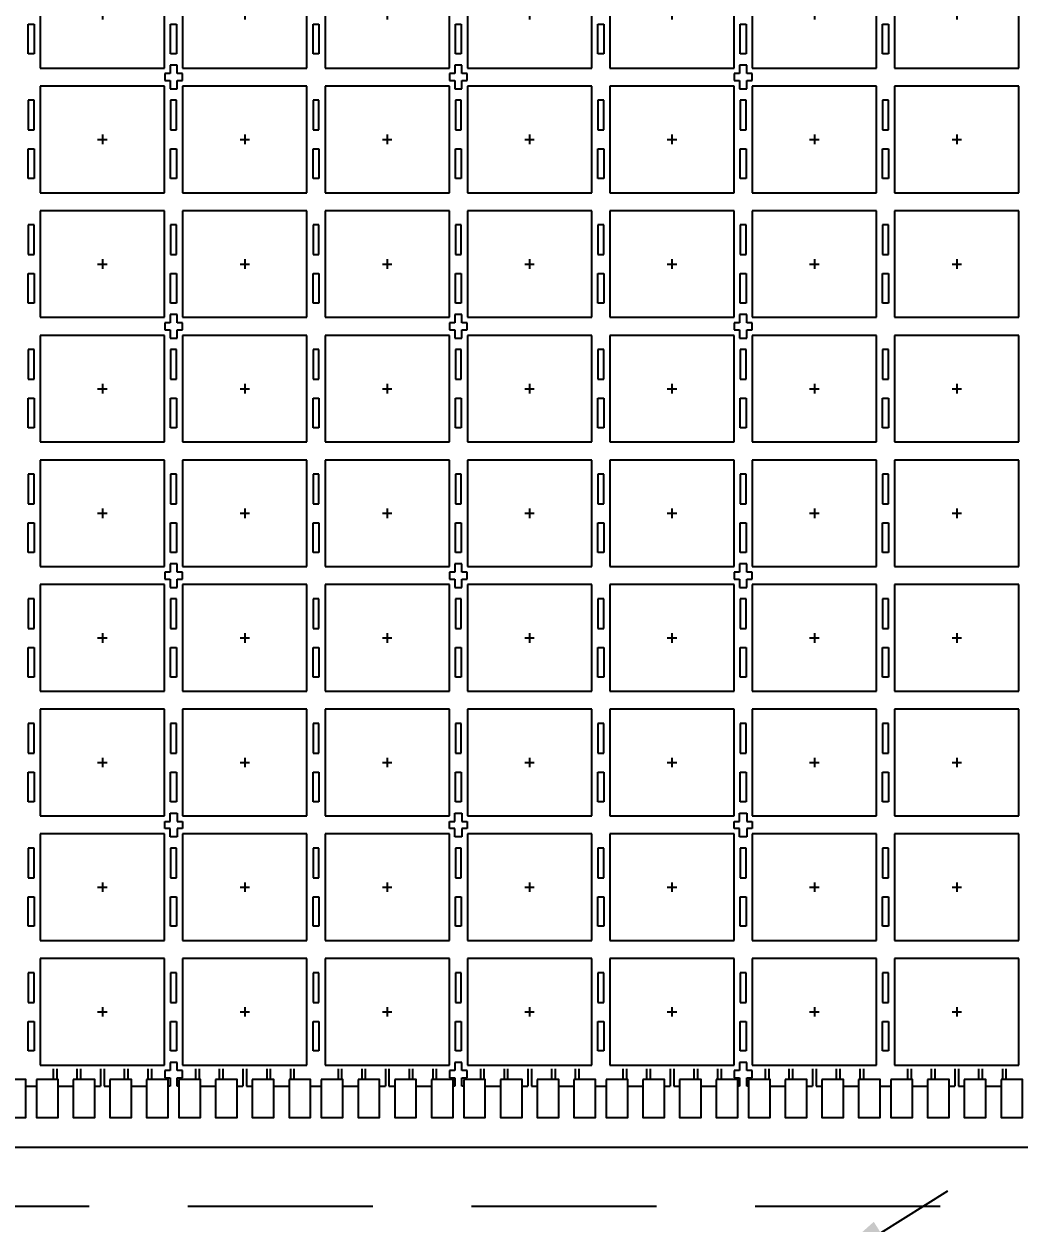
# Model space of a CAD drawing. Header units: millimetres. Extents: x 404.3 to 412.54, y 108.23 to 113.92.
# Drawn here: x 407.719 to 408.727, y 109.1 to 110.316 of the extents above; entities that cross this region are included whole.
import ezdxf

# ---------------------------------------------------------------- set-up
doc = ezdxf.new("R2010")
doc.units = ezdxf.units.MM
doc.header["$LTSCALE"] = 0.5
doc.header["$PDMODE"] = 98
for name, pattern in [('CENTER', [50.8, 31.75, -6.35, 6.35, -6.35]), ('HIDDEN', [0.375, 0.25, -0.125]), ('PHANTOM2', [31.75, 15.875, -3.175, 3.175, -3.175, 3.175, -3.175])]:
    doc.linetypes.add(name, pattern=pattern)
for name, color, linetype in [('1D', 4, 'Continuous'), ('BTM', 7, 'HIDDEN'), ('CEN', 2, 'CENTER'), ('DIM', 3, 'Continuous'), ('PKG', 1, 'PHANTOM2')]:
    doc.layers.add(name, color=color, linetype=linetype)
doc.styles.add('SIMPLEX', font='simplex.shx', dxfattribs={"bigfont": 'AllInOneBig.shx'})
doc.dimstyles.new('Standard2', dxfattribs={"dimtxt": 0.06, "dimasz": 0.08, "dimexe": 0.01, "dimexo": 0.01, "dimgap": 0.027, "dimtad": 1, "dimdec": 3, "dimlfac": 16.666667, "dimrnd": 5e-05, "dimzin": 1, "dimtxsty": 'SIMPLEX', "dimcen": 0.1905, "dimclrd": 256, "dimclre": 256, "dimclrt": 256, "dimazin": 3, "dimtp": 0.03, "dimtm": 0.05, "dimtfac": 0.8, "dimtdec": 3, "dimtmove": 0, "dimatfit": 3, "dimfxl": 0.05, "dimtzin": 4, "dimlwd": -1, "dimlwe": -1})

# ---------------------------------------------------------------- blocks, each defined once
blk = doc.blocks.new('*D15')
at = {"layer": '1D', "ltscale": 0.1, "transparency": 16777216}
blk.add_line((409.3465, 108.9616), (409.963, 108.9616), dxfattribs=at)
at = {"layer": 'Defpoints', "color": 0, "ltscale": 0.1, "transparency": 16777216}
for p in [(407.4376, 111.0196), (409.3365, 108.9616), (409.963, 108.9616)]:
    blk.add_point(p, dxfattribs=at)
at = {"layer": '1D', "ltscale": 0.1, "transparency": 16777216, "insert": (410.1386, 108.9616), "char_height": 0.06, "attachment_point": 5, "style": 'SIMPLEX'}
blk.add_mtext('\\A1;34.300', dxfattribs=at)
blk = doc.blocks.new('*D34')
at = {"layer": '1D', "transparency": 16777216}
for p, q in [((409.3525, 109.0996), (409.643, 109.0996)), ((409.643, 109.0996), (409.803, 109.0611)), ((409.803, 109.0611), (409.963, 109.0611))]:
    blk.add_line(p, q, dxfattribs=at)
at = {"layer": 'Defpoints', "color": 0, "transparency": 16777216}
for p in [(407.4376, 111.0196), (409.3425, 109.0996), (409.963, 109.0611)]:
    blk.add_point(p, dxfattribs=at)
at = {"layer": '1D', "transparency": 16777216, "insert": (410.1386, 109.0611), "char_height": 0.06, "attachment_point": 5, "style": 'SIMPLEX'}
blk.add_mtext('\\A1;32.000', dxfattribs=at)
blk = doc.blocks.new('*D35')
at = {"layer": '1D', "ltscale": 0.1, "transparency": 16777216}
blk.add_line((409.3425, 109.0896), (409.3425, 108.7519), dxfattribs=at)
at = {"layer": 'Defpoints', "color": 0, "ltscale": 0.1, "transparency": 16777216}
for p in [(407.4376, 111.0196), (409.3425, 109.0996), (409.3425, 108.7519)]:
    blk.add_point(p, dxfattribs=at)
at = {"layer": '1D', "ltscale": 0.1, "transparency": 16777216, "insert": (409.3425, 108.582), "char_height": 0.06, "attachment_point": 5, "rotation": 90, "style": 'SIMPLEX'}
blk.add_mtext('\\A1;{\\C256;31.747}', dxfattribs=at)
blk = doc.blocks.new('*D37')
at = {"layer": '1D', "ltscale": 0.1, "transparency": 16777216}
blk.add_line((408.4966, 108.9966), (408.4966, 108.7532), dxfattribs=at)
at = {"layer": 'Defpoints', "color": 0, "ltscale": 0.1, "transparency": 16777216}
for p in [(407.4376, 111.0196), (408.4966, 109.0066), (408.4966, 108.7532)]:
    blk.add_point(p, dxfattribs=at)
at = {"layer": '1D', "ltscale": 0.1, "transparency": 16777216, "insert": (408.4966, 108.5833), "char_height": 0.06, "attachment_point": 5, "rotation": 90, "style": 'SIMPLEX'}
blk.add_mtext('\\A1;17.650', dxfattribs=at)
blk = doc.blocks.new('*D38')
at = {"layer": '1D', "linetype": 'ByBlock', "ltscale": 0.1, "transparency": 16777216}
for p, q in [((408.5872, 109.0906), (408.655, 109.1332)), ((408.5195, 109.048), (408.4738, 109.0193)), ((408.3383, 108.9341), (408.4061, 108.9767))]:
    blk.add_line(p, q, dxfattribs=at)
at = {"layer": '1D', "ltscale": 0.1, "transparency": 16777216}
for points in [[(408.5801, 109.1019), (408.5943, 109.0793), (408.5195, 109.048)], [(408.399, 108.988), (408.4131, 108.9654), (408.4738, 109.0193)]]:
    blk.add_solid(points, dxfattribs=at)
at = {"layer": 'Defpoints', "color": 0, "ltscale": 0.1, "transparency": 16777216}
for p in [(408.5195, 109.048), (408.4738, 109.0193)]:
    blk.add_point(p, dxfattribs=at)
at = {"layer": '1D', "ltscale": 0.1, "transparency": 16777216, "insert": (408.0506, 108.7532), "char_height": 0.06, "attachment_point": 5, "rotation": 32.1552, "style": 'SIMPLEX'}
blk.add_mtext('\\A1;∅0.900%%P0.025', dxfattribs=at)
blk = doc.blocks.new('*U201')
at = {"layer": 'CEN', "ltscale": 0.005}
for p, q in [((0, 0.0048), (0, -0.0048)), ((-0.0048, 0), (0.0048, 0))]:
    blk.add_line(p, q, dxfattribs=at)
at = {"layer": 'PKG', "ltscale": 0.03}
blk.add_lwpolyline([(0.063, 0.054), (-0.063, 0.054), (-0.063, -0.054), (0.063, -0.054)], close=True, dxfattribs=at)
blk = doc.blocks.new('*U202')
at = {"layer": 'DIM', "color": 0, "linetype": 'ByBlock', "lineweight": -2, "transparency": 16777216}
for p in [(1.8759, 1.0104), (2.0202, 1.0104), (2.1645, 1.0104), (2.3088, 1.0104), (2.4531, 1.0104), (2.5974, 1.0104), (2.7417, 1.0104), (1.8759, 0.8841), (2.0202, 0.8841), (2.1645, 0.8841), (2.3088, 0.8841), (2.4531, 0.8841), (2.5974, 0.8841), (2.7417, 0.8841), (1.8759, 0.7578), (2.0202, 0.7578), (2.1645, 0.7578), (2.3088, 0.7578), (2.4531, 0.7578), (2.5974, 0.7578), (2.7417, 0.7578), (1.8759, 0.6315), (2.0202, 0.6315), (2.1645, 0.6315), (2.3088, 0.6315), (2.4531, 0.6315), (2.5974, 0.6315), (2.7417, 0.6315), (1.8759, 0.5052), (2.0202, 0.5052), (2.1645, 0.5052), (2.3088, 0.5052), (2.4531, 0.5052), (2.5974, 0.5052), (2.7417, 0.5052), (1.8759, 0.3789), (2.0202, 0.3789), (2.1645, 0.3789), (2.3088, 0.3789), (2.4531, 0.3789), (2.5974, 0.3789), (2.7417, 0.3789), (1.8759, 0.2526), (2.0202, 0.2526), (2.1645, 0.2526), (2.3088, 0.2526), (2.4531, 0.2526), (2.5974, 0.2526), (2.7417, 0.2526), (1.8759, 0.1263), (2.0202, 0.1263), (2.1645, 0.1263), (2.3088, 0.1263), (2.4531, 0.1263), (2.5974, 0.1263), (2.7417, 0.1263), (1.8759, 0), (2.0202, 0), (2.1645, 0), (2.3088, 0), (2.4531, 0), (2.5974, 0), (2.7417, 0)]:
    blk.add_blockref('*U201', p, dxfattribs=at)

msp = doc.modelspace()

# ---------------------------------------------------------------- linework, layer by layer
at = {"ltscale": 0.03}
for points in [[(407.698939, 109.246042), (407.698939, 109.207642), (407.720839, 109.207642), (407.720839, 109.246042)], [(407.731639, 109.246042), (407.731639, 109.207642), (407.753539, 109.207642), (407.753539, 109.246042)], [(407.768839, 109.246042), (407.768839, 109.207642), (407.790739, 109.207642), (407.790739, 109.246042)], [(407.806039, 109.246042), (407.806039, 109.207642), (407.827939, 109.207642), (407.827939, 109.246042)], [(407.843239, 109.246042), (407.843239, 109.207642), (407.865139, 109.207642), (407.865139, 109.246042)], [(407.875939, 109.246042), (407.875939, 109.207642), (407.897839, 109.207642), (407.897839, 109.246042)], [(407.913139, 109.246042), (407.913139, 109.207642), (407.935039, 109.207642), (407.935039, 109.246042)], [(407.950339, 109.246042), (407.950339, 109.207642), (407.972239, 109.207642), (407.972239, 109.246042)], [(407.987539, 109.246042), (407.987539, 109.207642), (408.009439, 109.207642), (408.009439, 109.246042)], [(408.020239, 109.246042), (408.020239, 109.207642), (408.042139, 109.207642), (408.042139, 109.246042)], [(408.057439, 109.246042), (408.057439, 109.207642), (408.079339, 109.207642), (408.079339, 109.246042)], [(408.094639, 109.246042), (408.094639, 109.207642), (408.116539, 109.207642), (408.116539, 109.246042)], [(408.131839, 109.246042), (408.131839, 109.207642), (408.153739, 109.207642), (408.153739, 109.246042)], [(408.164539, 109.246042), (408.164539, 109.207642), (408.186439, 109.207642), (408.186439, 109.246042)], [(408.201739, 109.246042), (408.201739, 109.207642), (408.223639, 109.207642), (408.223639, 109.246042)], [(408.238939, 109.246042), (408.238939, 109.207642), (408.260839, 109.207642), (408.260839, 109.246042)], [(408.276139, 109.246042), (408.276139, 109.207642), (408.298039, 109.207642), (408.298039, 109.246042)], [(408.308839, 109.246042), (408.308839, 109.207642), (408.330739, 109.207642), (408.330739, 109.246042)], [(408.346039, 109.246042), (408.346039, 109.207642), (408.367939, 109.207642), (408.367939, 109.246042)], [(408.383239, 109.246042), (408.383239, 109.207642), (408.405139, 109.207642), (408.405139, 109.246042)], [(408.420439, 109.246042), (408.420439, 109.207642), (408.442339, 109.207642), (408.442339, 109.246042)], [(408.453139, 109.246042), (408.453139, 109.207642), (408.475039, 109.207642), (408.475039, 109.246042)], [(408.490339, 109.246042), (408.490339, 109.207642), (408.512239, 109.207642), (408.512239, 109.246042)], [(408.527539, 109.246042), (408.527539, 109.207642), (408.549439, 109.207642), (408.549439, 109.246042)], [(408.564739, 109.246042), (408.564739, 109.207642), (408.586639, 109.207642), (408.586639, 109.246042)], [(408.597439, 109.246042), (408.597439, 109.207642), (408.619339, 109.207642), (408.619339, 109.246042)], [(408.634639, 109.246042), (408.634639, 109.207642), (408.656539, 109.207642), (408.656539, 109.246042)], [(408.671839, 109.246042), (408.671839, 109.207642), (408.693739, 109.207642), (408.693739, 109.246042)], [(408.709039, 109.246042), (408.709039, 109.207642), (408.730939, 109.207642), (408.730939, 109.246042)]]:
    msp.add_lwpolyline(points, close=True, dxfattribs=at)
at = {"layer": '1D'}
msp.add_line((405.628639, 109.177642), (409.246639, 109.177642), dxfattribs=at)
at = {"layer": '1D', "color": 2, "linetype": 'HIDDEN', "ltscale": 1.5}
msp.add_line((405.584939, 109.117642), (409.432459, 109.117642), dxfattribs=at)
at = {"layer": 'BTM', "ltscale": 0.03}
for p, q in [((407.748589, 109.256842), (407.748589, 109.246042)), ((407.752189, 109.256842), (407.752189, 109.246042)), ((407.772589, 109.256842), (407.772589, 109.246042)), ((407.776189, 109.256842), (407.776189, 109.246042)), ((407.796589, 109.256842), (407.796589, 109.239442)), ((407.800189, 109.256842), (407.800189, 109.239442)), ((407.820589, 109.256842), (407.820589, 109.246042)), ((407.824189, 109.256842), (407.824189, 109.246042)), ((407.844589, 109.256842), (407.844589, 109.246042)), ((407.848189, 109.256842), (407.848189, 109.246042)), ((407.848189, 109.256842), (407.848189, 109.246042)), ((407.892889, 109.256842), (407.892889, 109.246042)), ((407.896489, 109.256842), (407.896489, 109.246042)), ((407.916889, 109.256842), (407.916889, 109.246042)), ((407.920489, 109.256842), (407.920489, 109.246042)), ((407.940889, 109.256842), (407.940889, 109.239442)), ((407.944489, 109.256842), (407.944489, 109.239442)), ((407.964889, 109.256842), (407.964889, 109.246042)), ((407.968489, 109.256842), (407.968489, 109.246042)), ((407.988889, 109.256842), (407.988889, 109.246042)), ((407.992489, 109.256842), (407.992489, 109.246042)), ((407.992489, 109.256842), (407.992489, 109.246042)), ((408.037189, 109.256842), (408.037189, 109.246042)), ((408.040789, 109.256842), (408.040789, 109.246042)), ((408.061189, 109.256842), (408.061189, 109.246042)), ((408.064789, 109.256842), (408.064789, 109.246042)), ((408.085189, 109.256842), (408.085189, 109.239442)), ((408.088789, 109.256842), (408.088789, 109.239442)), ((408.109189, 109.256842), (408.109189, 109.246042)), ((408.112789, 109.256842), (408.112789, 109.246042)), ((408.133189, 109.256842), (408.133189, 109.246042)), ((408.136789, 109.256842), (408.136789, 109.246042)), ((408.136789, 109.256842), (408.136789, 109.246042)), ((408.181489, 109.256842), (408.181489, 109.246042)), ((408.185089, 109.256842), (408.185089, 109.246042)), ((408.205489, 109.256842), (408.205489, 109.246042)), ((408.209089, 109.256842), (408.209089, 109.246042)), ((408.229489, 109.256842), (408.229489, 109.239442)), ((408.233089, 109.256842), (408.233089, 109.239442)), ((408.253489, 109.256842), (408.253489, 109.246042)), ((408.257089, 109.256842), (408.257089, 109.246042)), ((408.277489, 109.256842), (408.277489, 109.246042)), ((408.281089, 109.256842), (408.281089, 109.246042)), ((408.281089, 109.256842), (408.281089, 109.246042)), ((408.325789, 109.256842), (408.325789, 109.246042)), ((408.329389, 109.256842), (408.329389, 109.246042)), ((408.349789, 109.256842), (408.349789, 109.246042)), ((408.353389, 109.256842), (408.353389, 109.246042)), ((408.373789, 109.256842), (408.373789, 109.239442)), ((408.377389, 109.256842), (408.377389, 109.239442)), ((408.397789, 109.256842), (408.397789, 109.246042)), ((408.401389, 109.256842), (408.401389, 109.246042)), ((408.421789, 109.256842), (408.421789, 109.246042)), ((408.425389, 109.256842), (408.425389, 109.246042)), ((408.425389, 109.256842), (408.425389, 109.246042)), ((408.470089, 109.256842), (408.470089, 109.246042)), ((408.473689, 109.256842), (408.473689, 109.246042)), ((408.494089, 109.256842), (408.494089, 109.246042)), ((408.497689, 109.256842), (408.497689, 109.246042)), ((408.518089, 109.256842), (408.518089, 109.239442)), ((408.521689, 109.256842), (408.521689, 109.239442)), ((408.542089, 109.256842), (408.542089, 109.246042)), ((408.545689, 109.256842), (408.545689, 109.246042)), ((408.566089, 109.256842), (408.566089, 109.246042)), ((408.569689, 109.256842), (408.569689, 109.246042)), ((408.569689, 109.256842), (408.569689, 109.246042)), ((408.614389, 109.256842), (408.614389, 109.246042)), ((408.617989, 109.256842), (408.617989, 109.246042)), ((408.638389, 109.256842), (408.638389, 109.246042)), ((408.641989, 109.256842), (408.641989, 109.246042)), ((408.662389, 109.256842), (408.662389, 109.239442)), ((408.665989, 109.256842), (408.665989, 109.239442)), ((408.686389, 109.256842), (408.686389, 109.246042)), ((408.689989, 109.256842), (408.689989, 109.246042)), ((408.710389, 109.256842), (408.710389, 109.246042)), ((408.713989, 109.256842), (408.713989, 109.246042)), ((408.713989, 109.256842), (408.713989, 109.246042)), ((407.720839, 109.239442), (407.731639, 109.239442)), ((407.753539, 109.239442), (407.768839, 109.239442)), ((407.790739, 109.239442), (407.796589, 109.239442)), ((407.800189, 109.239442), (407.806039, 109.239442)), ((407.827939, 109.239442), (407.843239, 109.239442)), ((407.897839, 109.239442), (407.913139, 109.239442)), ((407.935039, 109.239442), (407.940889, 109.239442)), ((407.944489, 109.239442), (407.950339, 109.239442)), ((407.972239, 109.239442), (407.987539, 109.239442)), ((408.009439, 109.239442), (408.020239, 109.239442)), ((408.042139, 109.239442), (408.057439, 109.239442)), ((408.079339, 109.239442), (408.085189, 109.239442)), ((408.088789, 109.239442), (408.094639, 109.239442)), ((408.116539, 109.239442), (408.131839, 109.239442)), ((408.186439, 109.239442), (408.201739, 109.239442)), ((408.223639, 109.239442), (408.229489, 109.239442)), ((408.233089, 109.239442), (408.238939, 109.239442)), ((408.260839, 109.239442), (408.276139, 109.239442)), ((408.298039, 109.239442), (408.308839, 109.239442)), ((408.330739, 109.239442), (408.346039, 109.239442)), ((408.367939, 109.239442), (408.373789, 109.239442)), ((408.377389, 109.239442), (408.383239, 109.239442)), ((408.405139, 109.239442), (408.420439, 109.239442)), ((408.475039, 109.239442), (408.490339, 109.239442)), ((408.512239, 109.239442), (408.518089, 109.239442)), ((408.521689, 109.239442), (408.527539, 109.239442)), ((408.549439, 109.239442), (408.564739, 109.239442)), ((408.586639, 109.239442), (408.597439, 109.239442)), ((408.619339, 109.239442), (408.634639, 109.239442)), ((408.656539, 109.239442), (408.662389, 109.239442)), ((408.665989, 109.239442), (408.671839, 109.239442)), ((408.693739, 109.239442), (408.709039, 109.239442))]:
    msp.add_line(p, q, dxfattribs=at)
for points in [[(407.723239, 110.315392), (407.729239, 110.315392), (407.729239, 110.285392), (407.723239, 110.285392)], [(407.867539, 110.315392), (407.873539, 110.315392), (407.873539, 110.285392), (407.867539, 110.285392)], [(408.011839, 110.315392), (408.017839, 110.315392), (408.017839, 110.285392), (408.011839, 110.285392)], [(408.156139, 110.315392), (408.162139, 110.315392), (408.162139, 110.285392), (408.156139, 110.285392)], [(408.300439, 110.315392), (408.306439, 110.315392), (408.306439, 110.285392), (408.300439, 110.285392)], [(408.444739, 110.315392), (408.450739, 110.315392), (408.450739, 110.285392), (408.444739, 110.285392)], [(408.589039, 110.315392), (408.595039, 110.315392), (408.595039, 110.285392), (408.589039, 110.285392)], [(407.723239, 110.208292), (407.729239, 110.208292), (407.729239, 110.238292), (407.723239, 110.238292)], [(407.867539, 110.208292), (407.873539, 110.208292), (407.873539, 110.238292), (407.867539, 110.238292)], [(408.011839, 110.208292), (408.017839, 110.208292), (408.017839, 110.238292), (408.011839, 110.238292)], [(408.156139, 110.208292), (408.162139, 110.208292), (408.162139, 110.238292), (408.156139, 110.238292)], [(408.300439, 110.208292), (408.306439, 110.208292), (408.306439, 110.238292), (408.300439, 110.238292)], [(408.444739, 110.208292), (408.450739, 110.208292), (408.450739, 110.238292), (408.444739, 110.238292)], [(408.589039, 110.208292), (408.595039, 110.208292), (408.595039, 110.238292), (408.589039, 110.238292)], [(407.723239, 110.189092), (407.729239, 110.189092), (407.729239, 110.159092), (407.723239, 110.159092)], [(407.867539, 110.189092), (407.873539, 110.189092), (407.873539, 110.159092), (407.867539, 110.159092)], [(408.011839, 110.189092), (408.017839, 110.189092), (408.017839, 110.159092), (408.011839, 110.159092)], [(408.156139, 110.189092), (408.162139, 110.189092), (408.162139, 110.159092), (408.156139, 110.159092)], [(408.300439, 110.189092), (408.306439, 110.189092), (408.306439, 110.159092), (408.300439, 110.159092)], [(408.444739, 110.189092), (408.450739, 110.189092), (408.450739, 110.159092), (408.444739, 110.159092)], [(408.589039, 110.189092), (408.595039, 110.189092), (408.595039, 110.159092), (408.589039, 110.159092)], [(407.723239, 110.081992), (407.729239, 110.081992), (407.729239, 110.111992), (407.723239, 110.111992)], [(407.867539, 110.081992), (407.873539, 110.081992), (407.873539, 110.111992), (407.867539, 110.111992)], [(408.011839, 110.081992), (408.017839, 110.081992), (408.017839, 110.111992), (408.011839, 110.111992)], [(408.156139, 110.081992), (408.162139, 110.081992), (408.162139, 110.111992), (408.156139, 110.111992)], [(408.300439, 110.081992), (408.306439, 110.081992), (408.306439, 110.111992), (408.300439, 110.111992)], [(408.444739, 110.081992), (408.450739, 110.081992), (408.450739, 110.111992), (408.444739, 110.111992)], [(408.589039, 110.081992), (408.595039, 110.081992), (408.595039, 110.111992), (408.589039, 110.111992)], [(407.723239, 110.062792), (407.729239, 110.062792), (407.729239, 110.032792), (407.723239, 110.032792)], [(407.867539, 110.062792), (407.873539, 110.062792), (407.873539, 110.032792), (407.867539, 110.032792)], [(408.011839, 110.062792), (408.017839, 110.062792), (408.017839, 110.032792), (408.011839, 110.032792)], [(408.156139, 110.062792), (408.162139, 110.062792), (408.162139, 110.032792), (408.156139, 110.032792)], [(408.300439, 110.062792), (408.306439, 110.062792), (408.306439, 110.032792), (408.300439, 110.032792)], [(408.444739, 110.062792), (408.450739, 110.062792), (408.450739, 110.032792), (408.444739, 110.032792)], [(408.589039, 110.062792), (408.595039, 110.062792), (408.595039, 110.032792), (408.589039, 110.032792)], [(407.723239, 109.955692), (407.729239, 109.955692), (407.729239, 109.985692), (407.723239, 109.985692)], [(407.867539, 109.955692), (407.873539, 109.955692), (407.873539, 109.985692), (407.867539, 109.985692)], [(408.011839, 109.955692), (408.017839, 109.955692), (408.017839, 109.985692), (408.011839, 109.985692)], [(408.156139, 109.955692), (408.162139, 109.955692), (408.162139, 109.985692), (408.156139, 109.985692)], [(408.300439, 109.955692), (408.306439, 109.955692), (408.306439, 109.985692), (408.300439, 109.985692)], [(408.444739, 109.955692), (408.450739, 109.955692), (408.450739, 109.985692), (408.444739, 109.985692)], [(408.589039, 109.955692), (408.595039, 109.955692), (408.595039, 109.985692), (408.589039, 109.985692)], [(407.723239, 109.936492), (407.729239, 109.936492), (407.729239, 109.906492), (407.723239, 109.906492)], [(407.867539, 109.936492), (407.873539, 109.936492), (407.873539, 109.906492), (407.867539, 109.906492)], [(408.011839, 109.936492), (408.017839, 109.936492), (408.017839, 109.906492), (408.011839, 109.906492)], [(408.156139, 109.936492), (408.162139, 109.936492), (408.162139, 109.906492), (408.156139, 109.906492)], [(408.300439, 109.936492), (408.306439, 109.936492), (408.306439, 109.906492), (408.300439, 109.906492)], [(408.444739, 109.936492), (408.450739, 109.936492), (408.450739, 109.906492), (408.444739, 109.906492)], [(408.589039, 109.936492), (408.595039, 109.936492), (408.595039, 109.906492), (408.589039, 109.906492)], [(407.723239, 109.829392), (407.729239, 109.829392), (407.729239, 109.859392), (407.723239, 109.859392)], [(407.867539, 109.829392), (407.873539, 109.829392), (407.873539, 109.859392), (407.867539, 109.859392)], [(408.011839, 109.829392), (408.017839, 109.829392), (408.017839, 109.859392), (408.011839, 109.859392)], [(408.156139, 109.829392), (408.162139, 109.829392), (408.162139, 109.859392), (408.156139, 109.859392)], [(408.300439, 109.829392), (408.306439, 109.829392), (408.306439, 109.859392), (408.300439, 109.859392)], [(408.444739, 109.829392), (408.450739, 109.829392), (408.450739, 109.859392), (408.444739, 109.859392)], [(408.589039, 109.829392), (408.595039, 109.829392), (408.595039, 109.859392), (408.589039, 109.859392)], [(407.723239, 109.810192), (407.729239, 109.810192), (407.729239, 109.780192), (407.723239, 109.780192)], [(407.867539, 109.810192), (407.873539, 109.810192), (407.873539, 109.780192), (407.867539, 109.780192)], [(408.011839, 109.810192), (408.017839, 109.810192), (408.017839, 109.780192), (408.011839, 109.780192)], [(408.156139, 109.810192), (408.162139, 109.810192), (408.162139, 109.780192), (408.156139, 109.780192)], [(408.300439, 109.810192), (408.306439, 109.810192), (408.306439, 109.780192), (408.300439, 109.780192)], [(408.444739, 109.810192), (408.450739, 109.810192), (408.450739, 109.780192), (408.444739, 109.780192)], [(408.589039, 109.810192), (408.595039, 109.810192), (408.595039, 109.780192), (408.589039, 109.780192)], [(407.723239, 109.703092), (407.729239, 109.703092), (407.729239, 109.733092), (407.723239, 109.733092)], [(407.867539, 109.703092), (407.873539, 109.703092), (407.873539, 109.733092), (407.867539, 109.733092)], [(408.011839, 109.703092), (408.017839, 109.703092), (408.017839, 109.733092), (408.011839, 109.733092)], [(408.156139, 109.703092), (408.162139, 109.703092), (408.162139, 109.733092), (408.156139, 109.733092)], [(408.300439, 109.703092), (408.306439, 109.703092), (408.306439, 109.733092), (408.300439, 109.733092)], [(408.444739, 109.703092), (408.450739, 109.703092), (408.450739, 109.733092), (408.444739, 109.733092)], [(408.589039, 109.703092), (408.595039, 109.703092), (408.595039, 109.733092), (408.589039, 109.733092)], [(407.723239, 109.683892), (407.729239, 109.683892), (407.729239, 109.653892), (407.723239, 109.653892)], [(407.867539, 109.683892), (407.873539, 109.683892), (407.873539, 109.653892), (407.867539, 109.653892)], [(408.011839, 109.683892), (408.017839, 109.683892), (408.017839, 109.653892), (408.011839, 109.653892)], [(408.156139, 109.683892), (408.162139, 109.683892), (408.162139, 109.653892), (408.156139, 109.653892)], [(408.300439, 109.683892), (408.306439, 109.683892), (408.306439, 109.653892), (408.300439, 109.653892)], [(408.444739, 109.683892), (408.450739, 109.683892), (408.450739, 109.653892), (408.444739, 109.653892)], [(408.589039, 109.683892), (408.595039, 109.683892), (408.595039, 109.653892), (408.589039, 109.653892)], [(407.723239, 109.576792), (407.729239, 109.576792), (407.729239, 109.606792), (407.723239, 109.606792)], [(407.867539, 109.576792), (407.873539, 109.576792), (407.873539, 109.606792), (407.867539, 109.606792)], [(408.011839, 109.576792), (408.017839, 109.576792), (408.017839, 109.606792), (408.011839, 109.606792)], [(408.156139, 109.576792), (408.162139, 109.576792), (408.162139, 109.606792), (408.156139, 109.606792)], [(408.300439, 109.576792), (408.306439, 109.576792), (408.306439, 109.606792), (408.300439, 109.606792)], [(408.444739, 109.576792), (408.450739, 109.576792), (408.450739, 109.606792), (408.444739, 109.606792)], [(408.589039, 109.576792), (408.595039, 109.576792), (408.595039, 109.606792), (408.589039, 109.606792)], [(407.723239, 109.557592), (407.729239, 109.557592), (407.729239, 109.527592), (407.723239, 109.527592)], [(407.867539, 109.557592), (407.873539, 109.557592), (407.873539, 109.527592), (407.867539, 109.527592)], [(408.011839, 109.557592), (408.017839, 109.557592), (408.017839, 109.527592), (408.011839, 109.527592)], [(408.156139, 109.557592), (408.162139, 109.557592), (408.162139, 109.527592), (408.156139, 109.527592)], [(408.300439, 109.557592), (408.306439, 109.557592), (408.306439, 109.527592), (408.300439, 109.527592)], [(408.444739, 109.557592), (408.450739, 109.557592), (408.450739, 109.527592), (408.444739, 109.527592)], [(408.589039, 109.557592), (408.595039, 109.557592), (408.595039, 109.527592), (408.589039, 109.527592)], [(407.723239, 109.450492), (407.729239, 109.450492), (407.729239, 109.480492), (407.723239, 109.480492)], [(407.867539, 109.450492), (407.873539, 109.450492), (407.873539, 109.480492), (407.867539, 109.480492)], [(408.011839, 109.450492), (408.017839, 109.450492), (408.017839, 109.480492), (408.011839, 109.480492)], [(408.156139, 109.450492), (408.162139, 109.450492), (408.162139, 109.480492), (408.156139, 109.480492)], [(408.300439, 109.450492), (408.306439, 109.450492), (408.306439, 109.480492), (408.300439, 109.480492)], [(408.444739, 109.450492), (408.450739, 109.450492), (408.450739, 109.480492), (408.444739, 109.480492)], [(408.589039, 109.450492), (408.595039, 109.450492), (408.595039, 109.480492), (408.589039, 109.480492)], [(407.723239, 109.431292), (407.729239, 109.431292), (407.729239, 109.401292), (407.723239, 109.401292)], [(407.867539, 109.431292), (407.873539, 109.431292), (407.873539, 109.401292), (407.867539, 109.401292)], [(408.011839, 109.431292), (408.017839, 109.431292), (408.017839, 109.401292), (408.011839, 109.401292)], [(408.156139, 109.431292), (408.162139, 109.431292), (408.162139, 109.401292), (408.156139, 109.401292)], [(408.300439, 109.431292), (408.306439, 109.431292), (408.306439, 109.401292), (408.300439, 109.401292)], [(408.444739, 109.431292), (408.450739, 109.431292), (408.450739, 109.401292), (408.444739, 109.401292)], [(408.589039, 109.431292), (408.595039, 109.431292), (408.595039, 109.401292), (408.589039, 109.401292)], [(407.723239, 109.324192), (407.729239, 109.324192), (407.729239, 109.354192), (407.723239, 109.354192)], [(407.867539, 109.324192), (407.873539, 109.324192), (407.873539, 109.354192), (407.867539, 109.354192)], [(408.011839, 109.324192), (408.017839, 109.324192), (408.017839, 109.354192), (408.011839, 109.354192)], [(408.156139, 109.324192), (408.162139, 109.324192), (408.162139, 109.354192), (408.156139, 109.354192)], [(408.300439, 109.324192), (408.306439, 109.324192), (408.306439, 109.354192), (408.300439, 109.354192)], [(408.444739, 109.324192), (408.450739, 109.324192), (408.450739, 109.354192), (408.444739, 109.354192)], [(408.589039, 109.324192), (408.595039, 109.324192), (408.595039, 109.354192), (408.589039, 109.354192)], [(407.723239, 109.304992), (407.729239, 109.304992), (407.729239, 109.274992), (407.723239, 109.274992)], [(407.867539, 109.304992), (407.873539, 109.304992), (407.873539, 109.274992), (407.867539, 109.274992)], [(408.011839, 109.304992), (408.017839, 109.304992), (408.017839, 109.274992), (408.011839, 109.274992)], [(408.156139, 109.304992), (408.162139, 109.304992), (408.162139, 109.274992), (408.156139, 109.274992)], [(408.300439, 109.304992), (408.306439, 109.304992), (408.306439, 109.274992), (408.300439, 109.274992)], [(408.444739, 109.304992), (408.450739, 109.304992), (408.450739, 109.274992), (408.444739, 109.274992)], [(408.589039, 109.304992), (408.595039, 109.304992), (408.595039, 109.274992), (408.589039, 109.274992)]]:
    msp.add_lwpolyline(points, close=True, dxfattribs=at)
for points in [[(407.874139, 110.249842), (407.874139, 110.258242), (407.879539, 110.258242), (407.879539, 110.265442), (407.874139, 110.265442), (407.874139, 110.273842), (407.866939, 110.273842), (407.866939, 110.265442), (407.861539, 110.265442), (407.861539, 110.258242), (407.866939, 110.258242), (407.866939, 110.249842), (407.874139, 110.249842)], [(408.162739, 110.249842), (408.162739, 110.258242), (408.168139, 110.258242), (408.168139, 110.265442), (408.162739, 110.265442), (408.162739, 110.273842), (408.155539, 110.273842), (408.155539, 110.265442), (408.150139, 110.265442), (408.150139, 110.258242), (408.155539, 110.258242), (408.155539, 110.249842), (408.162739, 110.249842)], [(408.451339, 110.249842), (408.451339, 110.258242), (408.456739, 110.258242), (408.456739, 110.265442), (408.451339, 110.265442), (408.451339, 110.273842), (408.444139, 110.273842), (408.444139, 110.265442), (408.438739, 110.265442), (408.438739, 110.258242), (408.444139, 110.258242), (408.444139, 110.249842), (408.451339, 110.249842)], [(407.874139, 109.997242), (407.874139, 110.005642), (407.879539, 110.005642), (407.879539, 110.012842), (407.874139, 110.012842), (407.874139, 110.021242), (407.866939, 110.021242), (407.866939, 110.012842), (407.861539, 110.012842), (407.861539, 110.005642), (407.866939, 110.005642), (407.866939, 109.997242), (407.874139, 109.997242)], [(408.162739, 109.997242), (408.162739, 110.005642), (408.168139, 110.005642), (408.168139, 110.012842), (408.162739, 110.012842), (408.162739, 110.021242), (408.155539, 110.021242), (408.155539, 110.012842), (408.150139, 110.012842), (408.150139, 110.005642), (408.155539, 110.005642), (408.155539, 109.997242), (408.162739, 109.997242)], [(408.451339, 109.997242), (408.451339, 110.005642), (408.456739, 110.005642), (408.456739, 110.012842), (408.451339, 110.012842), (408.451339, 110.021242), (408.444139, 110.021242), (408.444139, 110.012842), (408.438739, 110.012842), (408.438739, 110.005642), (408.444139, 110.005642), (408.444139, 109.997242), (408.451339, 109.997242)], [(407.874139, 109.744642), (407.874139, 109.753042), (407.879539, 109.753042), (407.879539, 109.760242), (407.874139, 109.760242), (407.874139, 109.768642), (407.866939, 109.768642), (407.866939, 109.760242), (407.861539, 109.760242), (407.861539, 109.753042), (407.866939, 109.753042), (407.866939, 109.744642), (407.874139, 109.744642)], [(408.162739, 109.744642), (408.162739, 109.753042), (408.168139, 109.753042), (408.168139, 109.760242), (408.162739, 109.760242), (408.162739, 109.768642), (408.155539, 109.768642), (408.155539, 109.760242), (408.150139, 109.760242), (408.150139, 109.753042), (408.155539, 109.753042), (408.155539, 109.744642), (408.162739, 109.744642)], [(408.451339, 109.744642), (408.451339, 109.753042), (408.456739, 109.753042), (408.456739, 109.760242), (408.451339, 109.760242), (408.451339, 109.768642), (408.444139, 109.768642), (408.444139, 109.760242), (408.438739, 109.760242), (408.438739, 109.753042), (408.444139, 109.753042), (408.444139, 109.744642), (408.451339, 109.744642)], [(407.874139, 109.516042), (407.874139, 109.507642), (407.879539, 109.507642), (407.879539, 109.500442), (407.874139, 109.500442), (407.874139, 109.492042), (407.866939, 109.492042), (407.866939, 109.500442), (407.861539, 109.500442), (407.861539, 109.507642), (407.866939, 109.507642), (407.866939, 109.516042), (407.874139, 109.516042)], [(408.162739, 109.516042), (408.162739, 109.507642), (408.168139, 109.507642), (408.168139, 109.500442), (408.162739, 109.500442), (408.162739, 109.492042), (408.155539, 109.492042), (408.155539, 109.500442), (408.150139, 109.500442), (408.150139, 109.507642), (408.155539, 109.507642), (408.155539, 109.516042), (408.162739, 109.516042)], [(408.451339, 109.516042), (408.451339, 109.507642), (408.456739, 109.507642), (408.456739, 109.500442), (408.451339, 109.500442), (408.451339, 109.492042), (408.444139, 109.492042), (408.444139, 109.500442), (408.438739, 109.500442), (408.438739, 109.507642), (408.444139, 109.507642), (408.444139, 109.516042), (408.451339, 109.516042)], [(407.875939, 109.239442), (407.874139, 109.239442), (407.874139, 109.247842), (407.879539, 109.247842), (407.879539, 109.255042), (407.874139, 109.255042), (407.874139, 109.263442), (407.866939, 109.263442), (407.866939, 109.255042), (407.861539, 109.255042), (407.861539, 109.247842), (407.866939, 109.247842), (407.866939, 109.239442), (407.865139, 109.239442)], [(408.164539, 109.239442), (408.162739, 109.239442), (408.162739, 109.247842), (408.168139, 109.247842), (408.168139, 109.255042), (408.162739, 109.255042), (408.162739, 109.263442), (408.155539, 109.263442), (408.155539, 109.255042), (408.150139, 109.255042), (408.150139, 109.247842), (408.155539, 109.247842), (408.155539, 109.239442), (408.153739, 109.239442)], [(408.453139, 109.239442), (408.451339, 109.239442), (408.451339, 109.247842), (408.456739, 109.247842), (408.456739, 109.255042), (408.451339, 109.255042), (408.451339, 109.263442), (408.444139, 109.263442), (408.444139, 109.255042), (408.438739, 109.255042), (408.438739, 109.247842), (408.444139, 109.247842), (408.444139, 109.239442), (408.442339, 109.239442)]]:
    msp.add_lwpolyline(points, dxfattribs=at)

# ---------------------------------------------------------------- block references
at = {"layer": 'DIM'}
msp.add_blockref('*U202', (405.922489, 109.314592), dxfattribs=at)

# ---------------------------------------------------------------- dimensions: what is measured, and where the dimension line sits
at = {"layer": '1D', "color": 1, "ltscale": 0.1}
for feature_location, offset, dtype, picture, middle in [((409.336471, 108.961642), (0.62656, 0), 0, '*D15', (410.138603, 108.961642)), ((408.496639, 109.006642), (0, -0.253482), 1, '*D37', (408.496639, 108.583303))]:
    dim = msp.add_ordinate_dim(feature_location=feature_location, offset=offset, dtype=dtype, origin=(407.437639, 111.019642), dimstyle='Standard2', override={"dimarcsym": 1}, dxfattribs=at)
    dim.commit()
    dim.dimension.update_dxf_attribs({"geometry": picture, "text_midpoint": middle})
at = {"layer": '1D'}
dim = msp.add_ordinate_dim(feature_location=(409.342459, 109.099642), offset=(0.620573, -0.038516), dtype=0, origin=(407.437639, 111.019642), dimstyle='Standard2', dxfattribs=at)
dim.commit()
dim.dimension.update_dxf_attribs({"geometry": '*D34', "text_midpoint": (410.138603, 109.061126)})
at = {"layer": '1D', "color": 4, "ltscale": 0.1}
dim = msp.add_ordinate_dim(feature_location=(409.342459, 109.099642), offset=(0, -0.347755), dtype=1, origin=(407.437639, 111.019642), text='{\\C256;<>}', dimstyle='Standard2', override={"dimarcsym": 1}, dxfattribs=at)
dim.commit()
dim.dimension.update_dxf_attribs({"geometry": '*D35', "text_midpoint": (409.342459, 108.58203)})
at = {"layer": '1D', "color": 1, "ltscale": 0.1}
dim = msp.add_diameter_dim_2p(p1=(408.519497, 109.048012), p2=(408.47378, 109.019272), text='<>%%P0.025', dimstyle='Standard2', override={"dimarcsym": 1}, dxfattribs=at)
dim.commit()
dim.dimension.update_dxf_attribs({"geometry": '*D38', "text_midpoint": (408.050596, 108.753241)})

doc.saveas('drawing.dxf')
